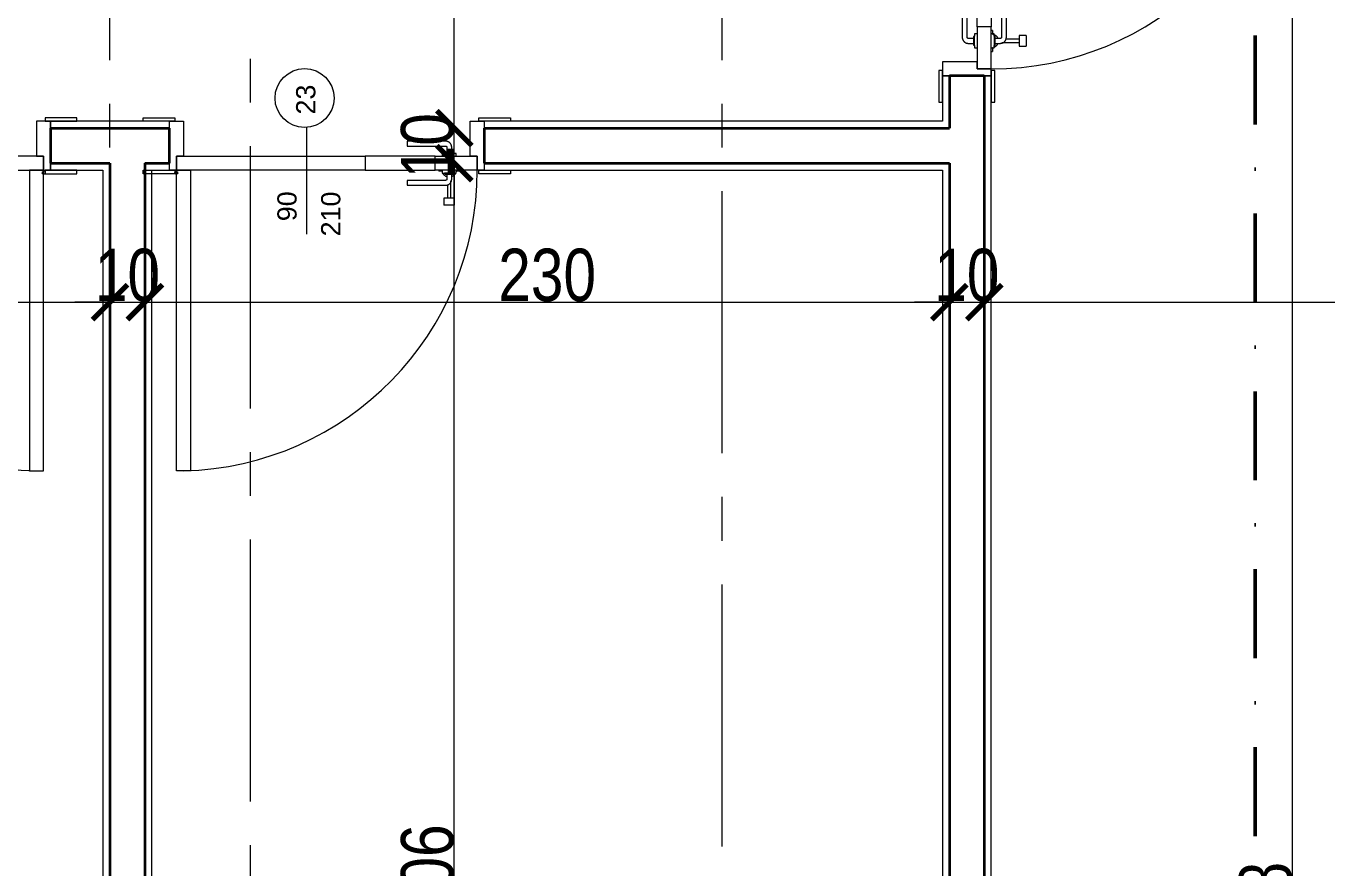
# Model space of a CAD drawing. Header units: millimetres. Extents: x 1373 to 40779, y 1939 to 6439.
# Drawn here: x 14416.4 to 14788.4, y 3594.9 to 3835.8 of the extents above; entities that cross this region are included whole.
import ezdxf

# ---------------------------------------------------------------- set-up
doc = ezdxf.new("R2010")
doc.units = ezdxf.units.MM
doc.linetypes.add('DASHDOTX2', pattern=[50.8, 25.4, -12.7, 0, -12.7])
doc.linetypes.add('IMPORT-CENTER2', pattern=[112.5, 75, -12.5, 12.5, -12.5])
for name, color, linetype, lineweight in [('A-DETL', 6, 'Continuous', 30), ('A-DOOR', 31, 'Continuous', 18), ('A-DOOR-FRAM', 31, 'Continuous', 18), ('A-DOOR-IDEN', 31, 'Continuous', 18), ('A-WALL', 20, 'Continuous', 9), ('A-WALL-FNSH', 113, 'Continuous', 18), ('ESYA', 3, 'Continuous', 25), ('kest', 4, 'DASHDOTX2', 50), ('OLCUIC', 241, 'Continuous', 20), ('S-GRID', 252, 'IMPORT-CENTER2', 5)]:
    doc.layers.add(name, color=color, linetype=linetype, lineweight=lineweight)
doc.styles.add('50', font='arial.ttf', dxfattribs={"width": 0.8})
doc.styles.add('Arial_4', font='arial.ttf', dxfattribs={"height": 5.5})
doc.dimstyles.new('NERGİS', dxfattribs={"dimtxt": 15, "dimasz": 10, "dimexe": 20, "dimexo": 150, "dimgap": 0, "dimtad": 1, "dimdec": 0, "dimzin": 1, "dimtxsty": '50', "dimblk": 'ARCHTICK', "dimcen": 0, "dimse1": 1, "dimse2": 1, "dimclrd": 56, "dimclrt": 56, "dimazin": 3, "dimtfac": 1, "dimtdec": 0, "dimtix": 1, "dimtmove": 2, "dimatfit": 2, "dimldrblk": 'DOTSMALL', "dimlwd": 0, "dimlwe": -1, "dimarcsym": 0})

# ---------------------------------------------------------------- blocks, each defined once
blk = doc.blocks.new('_MB_KAPI_CAMLI_B - _m_kapı_90_camlı-2078664-1_ NORMAL KAT')
at = {"layer": 'A-DOOR'}
for p, q in [((-44, 93), (-48, 93)), ((-48, 93), (-48, 7)), ((-44, 7), (-44, 93)), ((28.5, 17), (28.5, 15)), ((28.5, 17), (30, 17)), ((28.5, 15), (30, 15)), ((29.5, 15), (29.5, 11.05)), ((30, 17), (31.5, 17)), ((30, 15), (31.5, 15)), ((30.5, 10), (30.5, 15)), ((31.5, 15), (31.5, 17)), ((29, 11.3), (18, 11.3)), ((18, 11.3), (18, 9.9)), ((18, 9.9), (29, 9.9)), ((28, 7.8), (28, 7)), ((28.09, 7.8), (28, 7.8)), ((28.67, 7.8), (28, 7.8)), ((28.67, 7.8), (31.33, 7.8)), ((28.78, 8.1), (28.78, 7.8)), ((28.94, 8.1), (28.78, 8.1)), ((31.22, 8.1), (28.78, 8.1)), ((29.3, 9.6), (29.3, 8.1)), ((30.7, 8.1), (30.7, 9.6)), ((31.22, 8.1), (31.06, 8.1)), ((31.22, 7.8), (31.22, 8.1)), ((32, 7.8), (31.33, 7.8)), ((32, 7.8), (31.91, 7.8)), ((32, 7), (32, 7.8)), ((-48, 7), (-44, 7)), ((6, 7), (-48, 7)), ((-48, 7), (-48, 3)), ((6, 3), (6, 7)), ((6, 7), (26, 7)), ((38, 7), (26, 7)), ((26, 7), (26, 3)), ((27, 7.3), (27, 7)), ((27, 7.3), (28.04, 7.3)), ((31.96, 7.3), (33, 7.3)), ((33, 7), (33, 7.3)), ((40, 7), (38, 7)), ((38, 3), (38, 7)), ((-48, 3), (6, 3)), ((26, 3), (6, 3)), ((29, 0.1), (18, 0.1)), ((18, 0.1), (18, -1.3)), ((26, 3), (38, 3)), ((28, 3), (28, 2.2)), ((28, 2.2), (28.67, 2.2)), ((28, 2.2), (28.09, 2.2)), ((31.33, 2.2), (28.67, 2.2)), ((28.78, 2.2), (28.78, 1.9)), ((28.78, 1.9), (31.22, 1.9)), ((28.78, 1.9), (28.94, 1.9)), ((29.3, 1.9), (29.3, 0.4)), ((30.7, 0.4), (30.7, 1.9)), ((31.06, 1.9), (31.22, 1.9)), ((31.22, 1.9), (31.22, 2.2)), ((31.33, 2.2), (32, 2.2)), ((31.91, 2.2), (32, 2.2)), ((32, 2.2), (32, 3)), ((18, -1.3), (29, -1.3))]:
    blk.add_line(p, q, dxfattribs=at)
at = {"layer": 'A-DOOR', "flags": 128}
for points in [[(30.7, 9.6), (30.7, 9.67), (30.69, 9.74), (30.69, 9.8), (30.68, 9.87), (30.67, 9.94), (30.65, 10), (30.63, 10.07), (30.61, 10.13), (30.59, 10.2), (30.57, 10.26), (30.54, 10.32), (30.51, 10.39), (30.48, 10.44), (30.44, 10.5), (30.4, 10.56), (30.36, 10.62), (30.32, 10.67), (30.28, 10.72), (30.23, 10.77), (30.18, 10.82), (30.13, 10.87), (30.08, 10.91), (30.03, 10.95), (29.97, 10.99), (29.92, 11.03), (29.86, 11.07), (29.8, 11.1), (29.74, 11.13), (29.68, 11.16), (29.62, 11.18), (29.55, 11.21), (29.49, 11.23), (29.42, 11.25), (29.36, 11.26), (29.29, 11.28), (29.22, 11.29), (29.15, 11.29), (29.09, 11.3), (29.02, 11.3), (29, 11.3)], [(28.02, 7.3), (28.04, 7.38), (28.05, 7.46), (28.07, 7.53), (28.1, 7.61)], [(28.18, 7.83), (28.22, 7.91), (28.26, 7.98), (28.3, 8.05), (28.34, 8.11), (28.38, 8.18), (28.43, 8.24), (28.48, 8.3), (28.54, 8.36), (28.59, 8.42), (28.65, 8.48), (28.71, 8.53), (28.77, 8.58), (28.84, 8.63), (28.9, 8.67), (28.97, 8.72), (29.04, 8.75), (29.11, 8.79), (29.18, 8.83), (29.19, 8.83)], [(29, 9.9), (29.01, 9.9), (29.02, 9.9), (29.04, 9.9), (29.05, 9.9), (29.06, 9.89), (29.07, 9.89), (29.08, 9.89), (29.09, 9.88), (29.11, 9.88), (29.12, 9.88), (29.13, 9.87), (29.14, 9.87), (29.15, 9.86), (29.16, 9.85), (29.17, 9.85), (29.18, 9.84), (29.19, 9.83), (29.2, 9.83), (29.21, 9.82), (29.22, 9.81), (29.22, 9.8), (29.23, 9.79), (29.24, 9.78), (29.25, 9.77), (29.25, 9.76), (29.26, 9.75), (29.26, 9.74), (29.27, 9.73), (29.28, 9.72), (29.28, 9.71), (29.28, 9.7), (29.29, 9.69), (29.29, 9.67), (29.29, 9.66), (29.3, 9.65), (29.3, 9.64), (29.3, 9.63), (29.3, 9.62), (29.3, 9.6), (29.3, 9.6)], [(29.19, 8.83), (29.21, 8.84), (29.23, 8.85), (29.25, 8.86), (29.27, 8.87), (29.28, 8.88), (29.3, 8.89), (29.32, 8.91)], [(30.68, 8.91), (30.7, 8.9), (30.71, 8.88), (30.73, 8.87), (30.75, 8.86), (30.77, 8.85), (30.79, 8.84), (30.8, 8.83), (30.81, 8.83)], [(30.81, 8.83), (30.88, 8.8), (30.95, 8.76), (31.02, 8.72), (31.09, 8.68), (31.15, 8.63), (31.22, 8.59), (31.28, 8.54), (31.34, 8.48), (31.4, 8.43), (31.46, 8.37), (31.51, 8.31), (31.56, 8.25), (31.61, 8.19), (31.66, 8.12), (31.7, 8.06), (31.74, 7.99), (31.78, 7.92), (31.81, 7.84), (31.85, 7.77)], [(31.92, 7.55), (31.94, 7.47), (31.96, 7.39), (31.98, 7.31), (31.98, 7.3)], [(29, -1.3), (29.07, -1.3), (29.14, -1.29), (29.2, -1.29), (29.27, -1.28), (29.34, -1.27), (29.4, -1.25), (29.47, -1.23), (29.53, -1.21), (29.6, -1.19), (29.66, -1.17), (29.72, -1.14), (29.79, -1.11), (29.84, -1.08), (29.9, -1.04), (29.96, -1), (30.02, -0.96), (30.07, -0.92), (30.12, -0.88), (30.17, -0.83), (30.22, -0.78), (30.27, -0.73), (30.31, -0.68), (30.35, -0.63), (30.39, -0.57), (30.43, -0.52), (30.47, -0.46), (30.5, -0.4), (30.53, -0.34), (30.56, -0.28), (30.58, -0.22), (30.61, -0.15), (30.63, -0.09), (30.65, -0.02), (30.66, 0.04), (30.68, 0.11), (30.69, 0.18), (30.69, 0.25), (30.7, 0.31), (30.7, 0.38), (30.7, 0.4)], [(29.3, 0.4), (29.3, 0.39), (29.3, 0.38), (29.3, 0.36), (29.3, 0.35), (29.29, 0.34), (29.29, 0.33), (29.29, 0.32), (29.28, 0.31), (29.28, 0.29), (29.28, 0.28), (29.27, 0.27), (29.27, 0.26), (29.26, 0.25), (29.25, 0.24), (29.25, 0.23), (29.24, 0.22), (29.23, 0.21), (29.23, 0.2), (29.22, 0.19), (29.21, 0.18), (29.2, 0.18), (29.19, 0.17), (29.18, 0.16), (29.17, 0.15), (29.16, 0.15), (29.15, 0.14), (29.14, 0.14), (29.13, 0.13), (29.12, 0.12), (29.11, 0.12), (29.1, 0.12), (29.09, 0.11), (29.07, 0.11), (29.06, 0.11), (29.05, 0.1), (29.04, 0.1), (29.03, 0.1), (29.02, 0.1), (29, 0.1), (29, 0.1)]]:
    blk.add_lwpolyline(points, dxfattribs=at)
at = {"layer": 'A-DOOR'}
blk.add_circle((-48.06, 7.77), 0.42, dxfattribs=at)
blk.add_arc((-48, 7), 86.02, 0, 88.6357, dxfattribs=at)
at = {"layer": 'A-DOOR-FRAM'}
for p, q in [((-48.5, 8), (-57.5, 8)), ((-57.5, 8), (-57.5, 7)), ((-48.5, 7), (-48.5, 8)), ((47.5, 8), (38.5, 8)), ((38.5, 8), (38.5, 7)), ((47.5, 7), (47.5, 8)), ((-57.5, 7), (-48.5, 7)), ((-48, 7), (-50, 7)), ((-50, 7), (-50, -7)), ((-48, 3), (-48, 7)), ((40, 7), (38, 7)), ((38, 7), (38, 3)), ((38.5, 7), (47.5, 7)), ((40, -7), (40, 7)), ((-46, 3), (-48, 3)), ((-46, -7), (-46, 3)), ((38, 3), (36, 3)), ((36, 3), (36, -7)), ((-48.5, -7), (-57.5, -7)), ((-57.5, -7), (-57.5, -8)), ((-50, -7), (-46, -7)), ((-48.5, -8), (-48.5, -7)), ((36, -7), (40, -7)), ((47.5, -7), (38.5, -7)), ((38.5, -7), (38.5, -8)), ((47.5, -8), (47.5, -7)), ((-57.5, -8), (-48.5, -8)), ((38.5, -8), (47.5, -8))]:
    blk.add_line(p, q, dxfattribs=at)
blk = doc.blocks.new('_MB_KAPI_CAMLI_B - _m_kapı_90_camlı-2078673-1_ NORMAL KAT')
at = {"layer": 'A-DOOR'}
for p, q in [((29, 1.3), (18, 1.3)), ((18, 1.3), (18, -0.1)), ((-48, -7), (-48, -3)), ((-48, -3), (6, -3)), ((6, -3), (6, -7)), ((26, -3), (6, -3)), ((18, -0.1), (29, -0.1)), ((26, -7), (26, -3)), ((26, -3), (38, -3)), ((28, -2.2), (28, -3)), ((28.09, -2.2), (28, -2.2)), ((28.67, -2.2), (28, -2.2)), ((28.67, -2.2), (31.33, -2.2)), ((28.78, -1.9), (28.78, -2.2)), ((28.94, -1.9), (28.78, -1.9)), ((31.22, -1.9), (28.78, -1.9)), ((29.3, -0.4), (29.3, -1.9)), ((30.7, -1.9), (30.7, -0.4)), ((31.22, -1.9), (31.06, -1.9)), ((31.22, -2.2), (31.22, -1.9)), ((32, -2.2), (31.33, -2.2)), ((32, -2.2), (31.91, -2.2)), ((32, -3), (32, -2.2)), ((38, -3), (38, -7)), ((-48, -93), (-48, -7)), ((-48, -7), (-44, -7)), ((6, -7), (-48, -7)), ((-44, -7), (-44, -93)), ((6, -7), (26, -7)), ((38, -7), (26, -7)), ((27, -7), (27, -7.3)), ((28.04, -7.3), (27, -7.3)), ((28, -7), (28, -7.8)), ((33, -7.3), (31.96, -7.3)), ((32, -7.8), (32, -7)), ((33, -7.3), (33, -7)), ((40, -7), (38, -7)), ((29, -9.9), (18, -9.9)), ((18, -9.9), (18, -11.3)), ((28, -7.8), (28.67, -7.8)), ((28, -7.8), (28.09, -7.8)), ((31.33, -7.8), (28.67, -7.8)), ((28.78, -7.8), (28.78, -8.1)), ((28.78, -8.1), (31.22, -8.1)), ((28.78, -8.1), (28.94, -8.1)), ((29.3, -8.1), (29.3, -9.6)), ((29.5, -11.05), (29.5, -15)), ((30.5, -15), (30.5, -10)), ((30.7, -9.6), (30.7, -8.1)), ((31.06, -8.1), (31.22, -8.1)), ((31.22, -8.1), (31.22, -7.8)), ((31.33, -7.8), (32, -7.8)), ((31.91, -7.8), (32, -7.8)), ((18, -11.3), (29, -11.3)), ((28.5, -15), (28.5, -17)), ((30, -15), (28.5, -15)), ((30, -17), (28.5, -17)), ((31.5, -15), (30, -15)), ((31.5, -17), (30, -17)), ((31.5, -17), (31.5, -15)), ((-44, -93), (-48, -93))]:
    blk.add_line(p, q, dxfattribs=at)
at = {"layer": 'A-DOOR', "flags": 128}
for points in [[(30.7, -0.4), (30.7, -0.33), (30.69, -0.26), (30.69, -0.2), (30.68, -0.13), (30.67, -0.06), (30.65, 0), (30.63, 0.07), (30.61, 0.13), (30.59, 0.2), (30.57, 0.26), (30.54, 0.32), (30.51, 0.39), (30.48, 0.44), (30.44, 0.5), (30.4, 0.56), (30.36, 0.62), (30.32, 0.67), (30.28, 0.72), (30.23, 0.77), (30.18, 0.82), (30.13, 0.87), (30.08, 0.91), (30.03, 0.95), (29.97, 0.99), (29.92, 1.03), (29.86, 1.07), (29.8, 1.1), (29.74, 1.13), (29.68, 1.16), (29.62, 1.18), (29.55, 1.21), (29.49, 1.23), (29.42, 1.25), (29.36, 1.26), (29.29, 1.28), (29.22, 1.29), (29.15, 1.29), (29.09, 1.3), (29.02, 1.3), (29, 1.3)], [(29, -0.1), (29.01, -0.1), (29.02, -0.1), (29.04, -0.1), (29.05, -0.1), (29.06, -0.11), (29.07, -0.11), (29.08, -0.11), (29.09, -0.12), (29.11, -0.12), (29.12, -0.12), (29.13, -0.13), (29.14, -0.13), (29.15, -0.14), (29.16, -0.15), (29.17, -0.15), (29.18, -0.16), (29.19, -0.17), (29.2, -0.17), (29.21, -0.18), (29.22, -0.19), (29.22, -0.2), (29.23, -0.21), (29.24, -0.22), (29.25, -0.23), (29.25, -0.24), (29.26, -0.25), (29.26, -0.26), (29.27, -0.27), (29.28, -0.28), (29.28, -0.29), (29.28, -0.3), (29.29, -0.31), (29.29, -0.33), (29.29, -0.34), (29.3, -0.35), (29.3, -0.36), (29.3, -0.37), (29.3, -0.38), (29.3, -0.4), (29.3, -0.4)], [(28.08, -7.55), (28.06, -7.47), (28.04, -7.39), (28.02, -7.31), (28.02, -7.3)], [(31.98, -7.3), (31.96, -7.38), (31.95, -7.46), (31.93, -7.53), (31.9, -7.61)], [(29.19, -8.83), (29.12, -8.8), (29.05, -8.76), (28.98, -8.72), (28.91, -8.68), (28.85, -8.63), (28.78, -8.59), (28.72, -8.54), (28.66, -8.48), (28.6, -8.43), (28.54, -8.37), (28.49, -8.31), (28.44, -8.25), (28.39, -8.19), (28.34, -8.12), (28.3, -8.06), (28.26, -7.99), (28.22, -7.92), (28.19, -7.84), (28.15, -7.77)], [(29, -11.3), (29.07, -11.3), (29.14, -11.29), (29.2, -11.29), (29.27, -11.28), (29.34, -11.27), (29.4, -11.25), (29.47, -11.23), (29.53, -11.21), (29.6, -11.19), (29.66, -11.17), (29.72, -11.14), (29.79, -11.11), (29.84, -11.08), (29.9, -11.04), (29.96, -11), (30.02, -10.96), (30.07, -10.92), (30.12, -10.88), (30.17, -10.83), (30.22, -10.78), (30.27, -10.73), (30.31, -10.68), (30.35, -10.63), (30.39, -10.57), (30.43, -10.52), (30.47, -10.46), (30.5, -10.4), (30.53, -10.34), (30.56, -10.28), (30.58, -10.22), (30.61, -10.15), (30.63, -10.09), (30.65, -10.02), (30.66, -9.96), (30.68, -9.89), (30.69, -9.82), (30.69, -9.75), (30.7, -9.69), (30.7, -9.62), (30.7, -9.6)], [(29.3, -9.6), (29.3, -9.61), (29.3, -9.62), (29.3, -9.64), (29.3, -9.65), (29.29, -9.66), (29.29, -9.67), (29.29, -9.68), (29.28, -9.69), (29.28, -9.71), (29.28, -9.72), (29.27, -9.73), (29.27, -9.74), (29.26, -9.75), (29.25, -9.76), (29.25, -9.77), (29.24, -9.78), (29.23, -9.79), (29.23, -9.8), (29.22, -9.81), (29.21, -9.82), (29.2, -9.82), (29.19, -9.83), (29.18, -9.84), (29.17, -9.85), (29.16, -9.85), (29.15, -9.86), (29.14, -9.86), (29.13, -9.87), (29.12, -9.88), (29.11, -9.88), (29.1, -9.88), (29.09, -9.89), (29.07, -9.89), (29.06, -9.89), (29.05, -9.9), (29.04, -9.9), (29.03, -9.9), (29.02, -9.9), (29, -9.9), (29, -9.9)], [(29.32, -8.91), (29.3, -8.9), (29.29, -8.88), (29.27, -8.87), (29.25, -8.86), (29.23, -8.85), (29.21, -8.84), (29.2, -8.83), (29.19, -8.83)], [(30.81, -8.83), (30.79, -8.84), (30.77, -8.85), (30.75, -8.86), (30.73, -8.87), (30.72, -8.88), (30.7, -8.89), (30.68, -8.91)], [(31.82, -7.83), (31.78, -7.91), (31.74, -7.98), (31.7, -8.05), (31.66, -8.11), (31.62, -8.18), (31.57, -8.24), (31.52, -8.3), (31.46, -8.36), (31.41, -8.42), (31.35, -8.48), (31.29, -8.53), (31.23, -8.58), (31.16, -8.63), (31.1, -8.67), (31.03, -8.72), (30.96, -8.75), (30.89, -8.79), (30.82, -8.83), (30.81, -8.83)]]:
    blk.add_lwpolyline(points, dxfattribs=at)
at = {"layer": 'A-DOOR'}
blk.add_circle((-48.06, -7.77), 0.42, dxfattribs=at)
blk.add_arc((-48, -7), 86.02, 271.3643, 0, dxfattribs=at)
at = {"layer": 'A-DOOR-FRAM'}
for p, q in [((-57.5, 7), (-57.5, 8)), ((-57.5, 8), (-48.5, 8)), ((-48.5, 8), (-48.5, 7)), ((38.5, 7), (38.5, 8)), ((38.5, 8), (47.5, 8)), ((47.5, 8), (47.5, 7)), ((-48.5, 7), (-57.5, 7)), ((-50, -7), (-50, 7)), ((-50, 7), (-46, 7)), ((-46, 7), (-46, -3)), ((36, 7), (40, 7)), ((36, -3), (36, 7)), ((47.5, 7), (38.5, 7)), ((40, 7), (40, -7)), ((-48, -3), (-48, -7)), ((-46, -3), (-48, -3)), ((38, -3), (36, -3)), ((38, -7), (38, -3)), ((-57.5, -7), (-48.5, -7)), ((-57.5, -8), (-57.5, -7)), ((-48, -7), (-50, -7)), ((-48.5, -7), (-48.5, -8)), ((40, -7), (38, -7)), ((38.5, -7), (47.5, -7)), ((38.5, -8), (38.5, -7)), ((47.5, -7), (47.5, -8)), ((-48.5, -8), (-57.5, -8)), ((47.5, -8), (38.5, -8))]:
    blk.add_line(p, q, dxfattribs=at)
blk = doc.blocks.new('emrah_2mm - emrah_2mm-1801637-1_ NORMAL KAT')
at = {"layer": 'A-DOOR-IDEN'}
blk.add_line((0.2205, 0), (-0.085, 0), dxfattribs=at)
blk.add_circle((0.3046, 0.0056), 0.0843, dxfattribs=at)
blk = doc.blocks.new('_ArchTick')
at = {"color": 0, "linetype": 'ByBlock', "const_width": 0.15}
blk.add_lwpolyline([(-0.5, -0.5), (0.5, 0.5)], dxfattribs=at)
blk = doc.blocks.new('*D17730')
at = {"layer": 'Defpoints', "color": 0, "transparency": 16777216}
for p in [(14518.88, 3796.56), (14538.88, 3796.56), (14518.88, 3390.28)]:
    blk.add_point(p, dxfattribs=at)
at = {"layer": 'OLCUIC', "color": 56, "lineweight": 0, "transparency": 16777216}
blk.add_line((14538.88, 3390.28), (14538.88, 3796.56), dxfattribs=at)
at = {"layer": 'OLCUIC', "color": 56, "lineweight": 0, "transparency": 16777216, "xscale": 10, "yscale": 10, "zscale": 10}
for p, rotation in [((14538.88, 3796.56), 90), ((14538.88, 3390.28), 270)]:
    blk.add_blockref('_ArchTick', p, dxfattribs=dict(at, rotation=rotation))
at = {"layer": 'OLCUIC', "color": 56, "transparency": 16777216, "insert": (14531.22, 3593.42), "char_height": 15, "width": 1.1952, "attachment_point": 5, "rotation": 90, "style": '50'}
blk.add_mtext('406', dxfattribs=at)
blk = doc.blocks.new('_DotSmall')
at = {"layer": 'ESYA', "color": 0, "const_width": 0.5}
blk.add_lwpolyline([(-0.0625, 0, 1), (0.0625, 0, 1)], format="xyb", close=True, dxfattribs=at)
blk = doc.blocks.new('*D17731')
at = {"layer": 'Defpoints', "color": 0, "transparency": 16777216}
for p in [(14518.88, 3806.56), (14538.88, 3806.56), (14518.88, 3796.56)]:
    blk.add_point(p, dxfattribs=at)
at = {"layer": 'OLCUIC', "color": 56, "lineweight": 0, "transparency": 16777216}
for p, q in [((14538.88, 3806.56), (14538.88, 3816.56)), ((14538.88, 3796.56), (14538.88, 3806.56)), ((14538.88, 3796.56), (14538.88, 3786.56))]:
    blk.add_line(p, q, dxfattribs=at)
at = {"layer": 'OLCUIC', "color": 56, "lineweight": 0, "transparency": 16777216, "xscale": 10, "yscale": 10, "zscale": 10}
for p, rotation in [((14538.88, 3806.56), 270), ((14538.88, 3796.56), 90)]:
    blk.add_blockref('_ArchTick', p, dxfattribs=dict(at, rotation=rotation))
at = {"layer": 'OLCUIC', "color": 56, "transparency": 16777216, "insert": (14531.22, 3801.56), "char_height": 15, "width": 1.1952, "attachment_point": 5, "rotation": 90, "style": '50'}
blk.add_mtext('10', dxfattribs=at)
blk = doc.blocks.new('*D17732')
at = {"layer": 'Defpoints', "color": 0, "transparency": 16777216}
for p in [(14518.88, 3926.56), (14538.88, 3926.56), (14518.88, 3806.56)]:
    blk.add_point(p, dxfattribs=at)
at = {"layer": 'OLCUIC', "color": 56, "lineweight": 0, "transparency": 16777216}
blk.add_line((14538.88, 3806.56), (14538.88, 3926.56), dxfattribs=at)
at = {"layer": 'OLCUIC', "color": 56, "lineweight": 0, "transparency": 16777216, "xscale": 10, "yscale": 10, "zscale": 10}
for p, rotation in [((14538.88, 3926.56), 90), ((14538.88, 3806.56), 270)]:
    blk.add_blockref('_ArchTick', p, dxfattribs=dict(at, rotation=rotation))
at = {"layer": 'OLCUIC', "color": 56, "transparency": 16777216, "insert": (14531.22, 3866.56), "char_height": 15, "width": 0.7968, "attachment_point": 5, "rotation": 90, "style": '50'}
blk.add_mtext('120', dxfattribs=at)
blk = doc.blocks.new('*D17741')
at = {"layer": 'Defpoints', "color": 0, "transparency": 16777216}
for p in [(14758.52, 3926.56), (14778.52, 3926.56), (14758.52, 3238.81)]:
    blk.add_point(p, dxfattribs=at)
at = {"layer": 'OLCUIC', "color": 56, "lineweight": 0, "transparency": 16777216}
blk.add_line((14778.52, 3238.81), (14778.52, 3926.56), dxfattribs=at)
at = {"layer": 'OLCUIC', "color": 56, "lineweight": 0, "transparency": 16777216, "xscale": 10, "yscale": 10, "zscale": 10}
for p, rotation in [((14778.52, 3926.56), 90), ((14778.52, 3238.81), 270)]:
    blk.add_blockref('_ArchTick', p, dxfattribs=dict(at, rotation=rotation))
at = {"layer": 'OLCUIC', "color": 56, "transparency": 16777216, "insert": (14770.86, 3582.68), "char_height": 15, "width": 0.7968, "attachment_point": 5, "rotation": 90, "style": '50'}
blk.add_mtext('688', dxfattribs=at)
blk = doc.blocks.new('*D17835')
at = {"layer": 'Defpoints', "color": 0, "transparency": 16777216}
for p in [(14215.42, 3776.83), (14440.42, 3776.83), (14440.42, 3756.83)]:
    blk.add_point(p, dxfattribs=at)
at = {"layer": 'OLCUIC', "color": 56, "lineweight": 0, "transparency": 16777216}
blk.add_line((14215.42, 3756.83), (14440.42, 3756.83), dxfattribs=at)
at = {"layer": 'OLCUIC', "color": 56, "lineweight": 0, "transparency": 16777216, "xscale": 10, "yscale": 10, "zscale": 10, "rotation": 180}
blk.add_blockref('_ArchTick', (14215.42, 3756.83), dxfattribs=at)
at = {"layer": 'OLCUIC', "color": 56, "lineweight": 0, "transparency": 16777216, "xscale": 10, "yscale": 10, "zscale": 10}
blk.add_blockref('_ArchTick', (14440.42, 3756.83), dxfattribs=at)
at = {"layer": 'OLCUIC', "color": 56, "transparency": 16777216, "insert": (14327.92, 3764.49), "char_height": 15, "width": 0.7968, "attachment_point": 5, "style": '50'}
blk.add_mtext('225', dxfattribs=at)
blk = doc.blocks.new('*D17836')
at = {"layer": 'Defpoints', "color": 0, "transparency": 16777216}
for p in [(14440.42, 3776.83), (14450.42, 3776.83), (14450.42, 3756.83)]:
    blk.add_point(p, dxfattribs=at)
at = {"layer": 'OLCUIC', "color": 56, "lineweight": 0, "transparency": 16777216}
for p, q in [((14440.42, 3756.83), (14430.42, 3756.83)), ((14440.42, 3756.83), (14450.42, 3756.83)), ((14450.42, 3756.83), (14460.42, 3756.83))]:
    blk.add_line(p, q, dxfattribs=at)
at = {"layer": 'OLCUIC', "color": 56, "lineweight": 0, "transparency": 16777216, "xscale": 10, "yscale": 10, "zscale": 10}
blk.add_blockref('_ArchTick', (14440.42, 3756.83), dxfattribs=at)
at = {"layer": 'OLCUIC', "color": 56, "lineweight": 0, "transparency": 16777216, "xscale": 10, "yscale": 10, "zscale": 10, "rotation": 180}
blk.add_blockref('_ArchTick', (14450.42, 3756.83), dxfattribs=at)
at = {"layer": 'OLCUIC', "color": 56, "transparency": 16777216, "insert": (14445.42, 3764.49), "char_height": 15, "width": 0.7968, "attachment_point": 5, "style": '50'}
blk.add_mtext('10', dxfattribs=at)
blk = doc.blocks.new('*D17837')
at = {"layer": 'Defpoints', "color": 0, "transparency": 16777216}
for p in [(14450.42, 3776.83), (14680.42, 3776.83), (14680.42, 3756.83)]:
    blk.add_point(p, dxfattribs=at)
at = {"layer": 'OLCUIC', "color": 56, "lineweight": 0, "transparency": 16777216}
blk.add_line((14450.42, 3756.83), (14680.42, 3756.83), dxfattribs=at)
at = {"layer": 'OLCUIC', "color": 56, "lineweight": 0, "transparency": 16777216, "xscale": 10, "yscale": 10, "zscale": 10, "rotation": 180}
blk.add_blockref('_ArchTick', (14450.42, 3756.83), dxfattribs=at)
at = {"layer": 'OLCUIC', "color": 56, "lineweight": 0, "transparency": 16777216, "xscale": 10, "yscale": 10, "zscale": 10}
blk.add_blockref('_ArchTick', (14680.42, 3756.83), dxfattribs=at)
at = {"layer": 'OLCUIC', "color": 56, "transparency": 16777216, "insert": (14565.42, 3764.5), "char_height": 15, "width": 1.1952, "attachment_point": 5, "style": '50'}
blk.add_mtext('230', dxfattribs=at)
blk = doc.blocks.new('*D17838')
at = {"layer": 'Defpoints', "color": 0, "transparency": 16777216}
for p in [(14680.42, 3776.83), (14690.42, 3776.83), (14690.42, 3756.83)]:
    blk.add_point(p, dxfattribs=at)
at = {"layer": 'OLCUIC', "color": 56, "lineweight": 0, "transparency": 16777216}
for p, q in [((14680.42, 3756.83), (14670.42, 3756.83)), ((14680.42, 3756.83), (14690.42, 3756.83)), ((14690.42, 3756.83), (14700.42, 3756.83))]:
    blk.add_line(p, q, dxfattribs=at)
at = {"layer": 'OLCUIC', "color": 56, "lineweight": 0, "transparency": 16777216, "xscale": 10, "yscale": 10, "zscale": 10}
blk.add_blockref('_ArchTick', (14680.42, 3756.83), dxfattribs=at)
at = {"layer": 'OLCUIC', "color": 56, "lineweight": 0, "transparency": 16777216, "xscale": 10, "yscale": 10, "zscale": 10, "rotation": 180}
blk.add_blockref('_ArchTick', (14690.42, 3756.83), dxfattribs=at)
at = {"layer": 'OLCUIC', "color": 56, "transparency": 16777216, "insert": (14685.42, 3764.49), "char_height": 15, "width": 0.7968, "attachment_point": 5, "style": '50'}
blk.add_mtext('10', dxfattribs=at)
blk = doc.blocks.new('*D17839')
at = {"layer": 'Defpoints', "color": 0, "transparency": 16777216}
for p in [(14690.42, 3776.83), (15030.42, 3776.83), (15030.42, 3756.83)]:
    blk.add_point(p, dxfattribs=at)
at = {"layer": 'OLCUIC', "color": 56, "lineweight": 0, "transparency": 16777216}
blk.add_line((14690.42, 3756.83), (15030.42, 3756.83), dxfattribs=at)
at = {"layer": 'OLCUIC', "color": 56, "lineweight": 0, "transparency": 16777216, "xscale": 10, "yscale": 10, "zscale": 10, "rotation": 180}
blk.add_blockref('_ArchTick', (14690.42, 3756.83), dxfattribs=at)
at = {"layer": 'OLCUIC', "color": 56, "lineweight": 0, "transparency": 16777216, "xscale": 10, "yscale": 10, "zscale": 10}
blk.add_blockref('_ArchTick', (15030.42, 3756.83), dxfattribs=at)
at = {"layer": 'OLCUIC', "color": 56, "transparency": 16777216, "insert": (14860.42, 3764.5), "char_height": 15, "width": 1.1952, "attachment_point": 5, "style": '50'}
blk.add_mtext('340', dxfattribs=at)
blk = doc.blocks.new('KESİT')
at = {"layer": 'kest'}
blk.add_line((14767.84, 2942.37), (14767.85, 5394.21), dxfattribs=at)

msp = doc.modelspace()

# ---------------------------------------------------------------- linework, layer by layer
at = {"layer": 'A-WALL', "lineweight": 35}
for p, q in [((14690.42, 3821.56), (14680.42, 3821.56)), ((14680.42, 3821.56), (14680.42, 3806.56)), ((14690.42, 3821.56), (14690.42, 3352.04)), ((14423.42, 3806.56), (14423.42, 3796.56)), ((14423.42, 3806.56), (14457.42, 3806.56)), ((14457.42, 3796.56), (14457.42, 3806.56)), ((14547.42, 3806.56), (14547.42, 3796.56)), ((14547.42, 3806.56), (14680.42, 3806.56)), ((14423.42, 3796.56), (14440.42, 3796.56)), ((14440.42, 3796.56), (14440.42, 3445.28)), ((14450.42, 3796.56), (14450.42, 3445.28)), ((14450.42, 3796.56), (14457.42, 3796.56)), ((14547.42, 3796.56), (14680.42, 3796.56)), ((14680.42, 3796.56), (14680.42, 3390.28))]:
    msp.add_line(p, q, dxfattribs=at)
at = {"layer": 'A-WALL-FNSH', "color": 7, "lineweight": 9}
for p, q in [((14680.42, 3821.56), (14678.42, 3821.56)), ((14678.42, 3821.56), (14678.42, 3808.56)), ((14692.42, 3821.56), (14690.42, 3821.56)), ((14692.42, 3352.04), (14692.42, 3821.56)), ((14457.42, 3808.56), (14423.42, 3808.56)), ((14423.42, 3808.56), (14423.42, 3806.56)), ((14457.42, 3806.56), (14457.42, 3808.56)), ((14678.42, 3808.56), (14547.42, 3808.56)), ((14547.42, 3808.56), (14547.42, 3806.56)), ((14423.42, 3796.56), (14423.42, 3794.56)), ((14423.42, 3794.56), (14438.42, 3794.56)), ((14438.42, 3794.56), (14438.42, 3347.04)), ((14452.42, 3445.28), (14452.42, 3794.56)), ((14452.42, 3794.56), (14457.42, 3794.56)), ((14457.42, 3794.56), (14457.42, 3796.56)), ((14547.42, 3796.56), (14547.42, 3794.56)), ((14547.42, 3794.56), (14678.42, 3794.56)), ((14678.42, 3794.56), (14678.42, 3392.28))]:
    msp.add_line(p, q, dxfattribs=at)
at = {"layer": 'S-GRID', "lineweight": 18}
for p, q in [((14440.42, 2926.07), (14440.42, 5376.43)), ((14480.49, 5376.43), (14480.49, 2926.07)), ((14615.42, 2926.07), (14615.42, 5376.43))]:
    msp.add_line(p, q, dxfattribs=at)

# ---------------------------------------------------------------- block references
at = {"layer": 'A-DETL'}
msp.add_blockref('KESİT', (0, 0), dxfattribs=at)
at = {"layer": 'A-DOOR'}
for p, rotation in [((14685.42, 3861.56), 269.9999999999999), ((14373.42, 3801.56), 180)]:
    msp.add_blockref('_MB_KAPI_CAMLI_B - _m_kapı_90_camlı-2078664-1_ NORMAL KAT', p, dxfattribs=dict(at, rotation=rotation))
msp.add_blockref('_MB_KAPI_CAMLI_B - _m_kapı_90_camlı-2078673-1_ NORMAL KAT', (14507.42, 3801.56), dxfattribs=at)
at = {"layer": 'A-DOOR-IDEN', "xscale": 99.99999999999993, "yscale": 99.99999999999993, "zscale": 99.99999999999993, "rotation": 89.99999999999991}
msp.add_blockref('emrah_2mm - emrah_2mm-1801637-1_ NORMAL KAT', (14496.61, 3784.73), dxfattribs=at)

# ---------------------------------------------------------------- texts
at = {"layer": 'A-DOOR-IDEN', "char_height": 5.5, "attachment_point": 1, "rotation": 90, "style": 'Arial_4'}
for s, insert, width in [('23', (14493.64, 3810.5), 9.6202), ('90', (14488.28, 3779.97), 9.6202), ('210', (14500.79, 3775.63), 14.4304)]:
    msp.add_mtext(s, dxfattribs=dict(at, insert=insert, width=width))

# ---------------------------------------------------------------- dimensions: what is measured, and where the dimension line sits
at = {"layer": 'OLCUIC'}
for base, p1, p2, picture, middle in [((14538.88, 3926.56), (14518.88, 3806.56), (14518.88, 3926.56), '*D17732', (14531.22, 3866.56)), ((14778.52, 3926.56), (14758.52, 3238.81), (14758.52, 3926.56), '*D17741', (14770.86, 3582.68)), ((14538.88, 3806.56), (14518.88, 3796.56), (14518.88, 3806.56), '*D17731', (14531.22, 3801.56)), ((14538.88, 3796.56), (14518.88, 3390.28), (14518.88, 3796.56), '*D17730', (14531.22, 3593.42))]:
    dim = msp.add_linear_dim(base=base, p1=p1, p2=p2, angle=90, dimstyle='NERGİS', dxfattribs=at)
    dim.commit()
    dim.dimension.update_dxf_attribs({"geometry": picture, "text_midpoint": middle})
for base, p1, p2, picture, middle in [((14440.42, 3756.83), (14215.42, 3776.83), (14440.42, 3776.83), '*D17835', (14327.92, 3764.49)), ((14450.42, 3756.83), (14440.42, 3776.83), (14450.42, 3776.83), '*D17836', (14445.42, 3764.49)), ((14680.42, 3756.83), (14450.42, 3776.83), (14680.42, 3776.83), '*D17837', (14565.42, 3764.5)), ((14690.42, 3756.83), (14680.42, 3776.83), (14690.42, 3776.83), '*D17838', (14685.42, 3764.49)), ((15030.42, 3756.83), (14690.42, 3776.83), (15030.42, 3776.83), '*D17839', (14860.42, 3764.5))]:
    dim = msp.add_linear_dim(base=base, p1=p1, p2=p2, dimstyle='NERGİS', dxfattribs=at)
    dim.commit()
    dim.dimension.update_dxf_attribs({"geometry": picture, "text_midpoint": middle})

doc.saveas('drawing.dxf')
